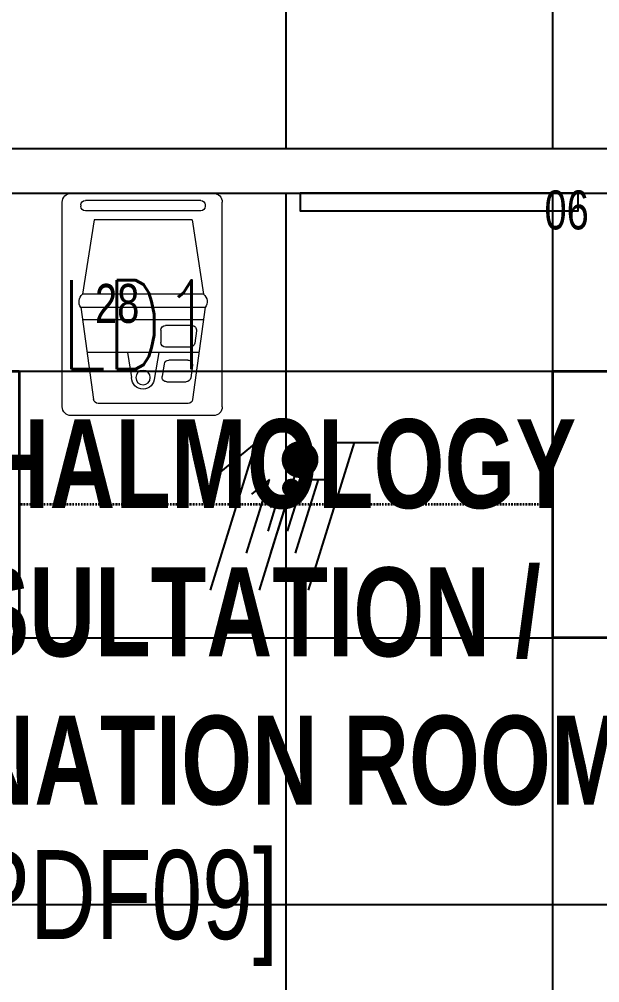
# Model space of a CAD drawing. Extents: x -12260 to 184725, y -29287 to 19916.
# Drawn here: x 11476 to 12781, y -9036 to -6869 of the extents above; entities that cross this region are included whole.
import ezdxf
from ezdxf.enums import TextEntityAlignment as Align

# ---------------------------------------------------------------- set-up
doc = ezdxf.new("R2010")
doc.units = 0
doc.header["$LTSCALE"] = 0.25
doc.linetypes.add('DASHDOT', pattern=[25.4, 12.7, -6.35, 0, -6.35])
for name, color, linetype, lineweight in [('01-First Floor-FUR$0$72_EGR_BASE_TEXT', 252, 'Continuous', 5), ('01-First Floor-FUR$0$72_EGR_EQP_TAG', 142, 'Continuous', 5), ('01-First Floor-FUR$0$LOADING', 253, 'Continuous', 5), ('01-First Floor-FUR$0$Walls', 251, 'Continuous', 5), ('E-LITE-CIRC-NUMB', 6, 'Continuous', 25), ('E-LITE-CLNG', 150, 'Continuous', 35), ('E-LITE-CLNG-CNDT', 6, 'DASHDOT', 35), ('E-LITE-CTRL', 6, 'Continuous', 25), ('E-LITE-IDEN', 6, 'Continuous', 25), ('E-POWR-WIRE', 6, 'Continuous', 25), ('E-POWR-WIRE @ 100', 6, 'Continuous', 25), ('E-POWR-WIRE @ 20', 6, 'Continuous', 25), ('E-POWR-WIRE @ 50', 6, 'Continuous', 25)]:
    doc.layers.add(name, color=color, linetype=linetype, lineweight=lineweight)
doc.layers.add('01-First Floor-FUR$0$FALSE CEILING', color=251, linetype='Continuous')
doc.styles.add('01-First Floor-FUR$0$X3G_ENTITY_257CFD', font='swisscl.ttf', dxfattribs={"height": 200})
doc.styles.add('01-First Floor-FUR$0$X3G_ENTITY_9EC9', font='swisscl.ttf', dxfattribs={"height": 0.2})
doc.styles.add('01-First Floor-FUR$0$X3G_ENTITY_9F38', font='swisscl.ttf', dxfattribs={"height": 0.2})
doc.styles.add('DC_SIMPLEX', font='SIMPLEX.shx', dxfattribs={"width": 0.7})

# ---------------------------------------------------------------- blocks, each defined once
blk = doc.blocks.new('*U24')
blk.add_lwpolyline([(-300, 300), (-300, -300), (300, -300), (300, 300)], close=True)
blk.add_circle((0, 0), 45)
at = {"layer": 'E-LITE-CIRC-NUMB', "style": 'DC_SIMPLEX', "width": 0.7, "flags": 8}
blk.add_attdef('CIRCUIT', text='', height=200, rotation=0, dxfattribs=at).set_placement((-473.9, 300), align=Align.RIGHT)
at = {"layer": 'E-LITE-CTRL', "style": 'DC_SIMPLEX', "width": 0.7, "flags": 8}
blk.add_attdef('CONTROL', (1118.9, -935), '', height=200, rotation=360, dxfattribs=at)
at = {"layer": 'E-LITE-IDEN', "style": 'DC_SIMPLEX', "width": 0.7, "flags": 8}
blk.add_attdef('TYPE', (460.4, 457.6), '', height=200, rotation=360, dxfattribs=at)
blk = doc.blocks.new('*U39')
for p, q in [((-1.617, -1.658), (-0.587, 1.663)), ((-0.587, 1.663), (-1.389, 1.004)), ((-0.515, -1.66), (0.515, 1.66)), ((0.587, -1.663), (1.617, 1.658)), ((1.078, 1.659), (2.157, 1.657))]:
    blk.add_line(p, q)
at = {"const_width": 0.414}
blk.add_lwpolyline([(0.19, 1.278, 1), (0.604, 1.277, 1)], format="xyb", close=True, dxfattribs=at)
blk = doc.blocks.new('*U843')
at = {"layer": 'E-POWR-WIRE @ 100', "xscale": 100, "yscale": 100, "zscale": 100}
blk.add_blockref('*U39', (12067.8, -7986.6), dxfattribs=at)
at = {"layer": 'E-POWR-WIRE @ 20', "xscale": 20, "yscale": 20, "zscale": 20}
blk.add_blockref('*U39', (12067.8, -7986.6), dxfattribs=at)
at = {"layer": 'E-POWR-WIRE @ 50', "xscale": 50, "yscale": 50, "zscale": 50}
blk.add_blockref('*U39', (12067.8, -7986.6), dxfattribs=at)
blk = doc.blocks.new('*X378')
at = {"color": 0}
for p, q in [((5, 3), (5, 3)), ((5, 3), (5, 3)), ((5, 3), (5, 3)), ((5, 3), (5, 3)), ((5, 3), (5, 3)), ((5, 3), (5, 3)), ((5, 3), (5, 3)), ((5, 3), (5, 3)), ((5, 3), (5, 3)), ((5, 3), (5, 3)), ((5, 3), (5, 3)), ((5, 3), (5, 3)), ((5, 3), (5, 3)), ((5, 3), (5, 3)), ((5, 3), (5, 3)), ((5, 3), (5, 3)), ((5, 3), (5, 3)), ((5, 3), (5, 3)), ((5, 3), (5, 3)), ((5, 3), (5, 3)), ((5, 3), (5, 3)), ((5, 3), (5, 3)), ((5, 3), (5, 3)), ((5, 3), (5, 3)), ((5, 3), (5, 3)), ((5, 3), (5, 3)), ((5, 3), (5, 3)), ((5, 3), (5, 3)), ((5, 3), (5, 3)), ((5, 3), (5, 3)), ((5, 3), (5, 3)), ((5, 3), (5, 3)), ((5, 3), (5, 3)), ((5, 3), (5, 3)), ((5, 3), (5, 3)), ((5, 3), (5, 3)), ((5, 3), (5, 3)), ((5, 3), (5, 3)), ((5, 3), (5, 3)), ((5, 3), (5, 3)), ((5, 3), (5, 3)), ((5, 3), (5, 3)), ((5, 3), (5, 3)), ((5, 3), (5, 3)), ((5, 3), (5, 3)), ((5, 3), (5, 3)), ((5, 3), (5, 3)), ((5, 3), (5, 3)), ((5, 3), (5, 3)), ((5, 3), (5, 3)), ((5, 3), (5, 3)), ((5, 3), (5, 3)), ((5, 3), (5, 3)), ((5, 3), (5, 3)), ((5, 3), (5, 3)), ((5, 3), (5, 3)), ((5, 3), (5, 3)), ((5, 3), (5, 3)), ((5, 3), (5, 3)), ((5, 3), (5, 3)), ((5, 3), (5, 3)), ((5, 3), (5, 3)), ((5, 3), (5, 3)), ((5, 3), (5, 3)), ((5, 3), (5, 3)), ((5, 3), (5, 3)), ((6, 3), (5, 3)), ((5, 3), (5, 3)), ((6, 3), (5, 3)), ((5, 3), (5, 3)), ((6, 3), (5, 3)), ((5, 3), (5, 3)), ((6, 3), (5, 3)), ((5, 3), (5, 3)), ((5, 3), (5, 3)), ((5, 3), (5, 3)), ((5, 3), (5, 3)), ((5, 3), (5, 3)), ((5, 3), (5, 3)), ((5, 3), (5, 3)), ((5, 3), (5, 3)), ((5, 3), (5, 3)), ((5, 3), (5, 3)), ((5, 3), (5, 3)), ((5, 3), (5, 3)), ((5, 3), (5, 3)), ((5, 3), (5, 3)), ((5, 3), (5, 3)), ((5, 3), (5, 3)), ((5, 3), (5, 3)), ((5, 3), (5, 3)), ((5, 3), (5, 3)), ((5, 3), (5, 3)), ((5, 3), (5, 3)), ((5, 3), (5, 3)), ((5, 3), (5, 3)), ((6, 3), (6, 3)), ((6, 3), (6, 3)), ((6, 3), (6, 3)), ((6, 3), (6, 3)), ((6, 3), (6, 3)), ((6, 3), (6, 3)), ((6, 3), (6, 3)), ((6, 3), (6, 3)), ((6, 3), (6, 3)), ((6, 3), (6, 3)), ((6, 3), (6, 3)), ((6, 3), (6, 3)), ((6, 3), (6, 3)), ((6, 3), (6, 3)), ((6, 3), (6, 3)), ((6, 3), (6, 3)), ((6, 3), (6, 3)), ((6, 3), (6, 3)), ((6, 3), (6, 3)), ((6, 3), (6, 3)), ((6, 3), (6, 3)), ((6, 3), (6, 3)), ((6, 3), (6, 3)), ((6, 3), (6, 3)), ((6, 3), (6, 3)), ((6, 3), (6, 3)), ((6, 3), (6, 3)), ((6, 3), (6, 3)), ((6, 3), (6, 3)), ((6, 3), (6, 3)), ((6, 3), (6, 3)), ((6, 3), (6, 3)), ((6, 3), (6, 3)), ((6, 3), (6, 3)), ((6, 3), (6, 3)), ((6, 3), (6, 3)), ((6, 3), (6, 3)), ((6, 3), (6, 3)), ((6, 3), (6, 3)), ((6, 3), (6, 3)), ((6, 3), (6, 3)), ((6, 3), (6, 3)), ((6, 3), (6, 3)), ((6, 3), (6, 3)), ((6, 3), (6, 3)), ((6, 3), (6, 3)), ((6, 3), (6, 3)), ((6, 3), (6, 3)), ((6, 3), (6, 3)), ((6, 3), (6, 3)), ((6, 3), (6, 3)), ((6, 3), (6, 3)), ((6, 3), (6, 3)), ((6, 3), (6, 3)), ((6, 3), (6, 3)), ((6, 3), (6, 3)), ((6, 3), (6, 3)), ((6, 3), (6, 3)), ((6, 3), (6, 3)), ((6, 3), (6, 3)), ((6, 3), (6, 3)), ((6, 3), (6, 3)), ((6, 3), (6, 3)), ((6, 3), (6, 3)), ((6, 3), (6, 3)), ((6, 3), (6, 3)), ((6, 3), (6, 3)), ((6, 3), (6, 3)), ((6, 3), (6, 3)), ((6, 3), (6, 3)), ((6, 3), (6, 3)), ((6, 3), (6, 3)), ((6, 3), (6, 3)), ((6, 3), (6, 3)), ((6, 3), (6, 3)), ((6, 3), (6, 3)), ((6, 3), (6, 3)), ((6, 3), (6, 3)), ((6, 3), (6, 3)), ((6, 3), (6, 3)), ((6, 3), (6, 3)), ((6, 3), (6, 3)), ((6, 3), (6, 3)), ((6, 3), (6, 3)), ((6, 3), (6, 3)), ((6, 3), (6, 3)), ((6, 3), (6, 3)), ((6, 3), (6, 3)), ((6, 3), (6, 3)), ((6, 3), (6, 3)), ((6, 3), (6, 3)), ((6, 3), (6, 3)), ((6, 3), (6, 3)), ((6, 3), (6, 3)), ((6, 3), (6, 3)), ((6, 3), (6, 3)), ((6, 3), (6, 3)), ((6, 3), (6, 3)), ((6, 3), (6, 3)), ((6, 3), (6, 3)), ((6, 3), (6, 3)), ((6, 3), (6, 3)), ((6, 3), (6, 3)), ((6, 3), (6, 3)), ((6, 3), (6, 3)), ((6, 3), (6, 3)), ((6, 3), (6, 3)), ((6, 3), (6, 3)), ((6, 3), (6, 3)), ((6, 3), (6, 3)), ((6, 3), (6, 3)), ((6, 3), (6, 3)), ((6, 3), (6, 3)), ((6, 3), (6, 3)), ((6, 3), (6, 3)), ((6, 3), (6, 3)), ((6, 3), (6, 3)), ((6, 3), (6, 3)), ((6, 3), (6, 3)), ((6, 3), (6, 3)), ((6, 3), (6, 3)), ((6, 3), (6, 3)), ((6, 3), (6, 3)), ((6, 3), (6, 3)), ((6, 3), (6, 3)), ((6, 3), (6, 3)), ((6, 3), (6, 3)), ((6, 3), (6, 3)), ((6, 3), (6, 3)), ((6, 3), (6, 3)), ((6, 3), (6, 3)), ((6, 3), (6, 3)), ((6, 3), (6, 3)), ((6, 3), (6, 3)), ((6, 3), (6, 3)), ((6, 3), (6, 3)), ((6, 3), (6, 3)), ((6, 3), (6, 3)), ((6, 3), (6, 3)), ((6, 3), (6, 3)), ((6, 3), (6, 3)), ((6, 3), (6, 3)), ((6, 3), (6, 3)), ((6, 3), (6, 3)), ((6, 3), (6, 3)), ((6, 3), (6, 3)), ((6, 3), (6, 3)), ((6, 3), (6, 3)), ((6, 3), (6, 3)), ((6, 3), (6, 3)), ((6, 3), (6, 3)), ((6, 3), (6, 3)), ((6, 3), (6, 3)), ((6, 3), (6, 3)), ((6, 3), (6, 3)), ((6, 3), (6, 3)), ((6, 3), (6, 3)), ((6, 3), (6, 3)), ((6, 3), (6, 3)), ((6, 3), (6, 3)), ((6, 3), (6, 3)), ((6, 3), (6, 3)), ((6, 3), (6, 3)), ((6, 3), (6, 3)), ((6, 3), (6, 3)), ((6, 3), (6, 3)), ((6, 3), (6, 3)), ((6, 3), (6, 3)), ((6, 3), (6, 3)), ((6, 3), (6, 3)), ((6, 3), (6, 3)), ((6, 3), (6, 3)), ((6, 3), (6, 3)), ((6, 3), (6, 3)), ((6, 3), (6, 3)), ((6, 3), (6, 3)), ((6, 3), (6, 3)), ((6, 3), (6, 3)), ((6, 3), (6, 3)), ((6, 3), (6, 3)), ((6, 3), (6, 3)), ((6, 3), (6, 3)), ((6, 3), (6, 3)), ((6, 3), (6, 3)), ((6, 3), (6, 3)), ((6, 3), (6, 3)), ((6, 3), (6, 3)), ((6, 3), (6, 3)), ((6, 3), (6, 3)), ((6, 3), (6, 3)), ((6, 3), (6, 3)), ((6, 3), (6, 3)), ((6, 3), (6, 3)), ((6, 3), (6, 3)), ((6, 3), (6, 3)), ((6, 3), (6, 3)), ((6, 3), (6, 3)), ((6, 3), (6, 3)), ((6, 3), (6, 3)), ((6, 3), (6, 3)), ((6, 3), (6, 3)), ((6, 3), (6, 3)), ((6, 3), (6, 3)), ((6, 3), (6, 3)), ((6, 3), (5, 3)), ((6, 3), (5, 3)), ((6, 3), (5, 3)), ((6, 3), (5, 3)), ((6, 3), (5, 3)), ((6, 3), (6, 3)), ((6, 3), (6, 3)), ((6, 3), (6, 3)), ((6, 3), (6, 3)), ((6, 3), (6, 3)), ((6, 3), (6, 3)), ((6, 3), (6, 3)), ((6, 3), (6, 3)), ((6, 3), (6, 3)), ((6, 3), (6, 3)), ((6, 3), (6, 3)), ((6, 3), (6, 3)), ((6, 3), (6, 3)), ((6, 3), (6, 3)), ((6, 3), (6, 3)), ((6, 3), (6, 3)), ((6, 3), (6, 3)), ((6, 3), (6, 3)), ((6, 3), (6, 3)), ((6, 3), (6, 3)), ((6, 3), (6, 3)), ((6, 3), (6, 3)), ((6, 3), (6, 3)), ((6, 3), (6, 3)), ((6, 3), (6, 3)), ((6, 3), (6, 3)), ((6, 3), (6, 3)), ((6, 3), (6, 3)), ((6, 3), (6, 3)), ((6, 3), (6, 3)), ((6, 3), (6, 3)), ((6, 3), (6, 3)), ((6, 3), (6, 3)), ((6, 3), (6, 3)), ((6, 3), (6, 3)), ((6, 3), (6, 3)), ((6, 3), (6, 3)), ((6, 3), (6, 3)), ((6, 3), (6, 3)), ((6, 3), (6, 3)), ((6, 3), (6, 3)), ((6, 3), (6, 3)), ((6, 3), (6, 3)), ((6, 3), (6, 3)), ((6, 3), (6, 3)), ((6, 3), (6, 3)), ((6, 3), (6, 3)), ((6, 3), (6, 3)), ((6, 3), (6, 3)), ((6, 3), (6, 3)), ((6, 3), (6, 3)), ((6, 3), (6, 3)), ((6, 3), (6, 3)), ((6, 3), (6, 3)), ((6, 3), (6, 3)), ((6, 3), (6, 3)), ((6, 3), (6, 3)), ((6, 3), (6, 3)), ((6, 3), (6, 3)), ((6, 3), (6, 3)), ((6, 3), (6, 3)), ((6, 3), (6, 3)), ((6, 3), (6, 3)), ((6, 3), (6, 3)), ((6, 3), (6, 3)), ((6, 3), (6, 3)), ((6, 3), (6, 3)), ((6, 3), (6, 3)), ((6, 3), (6, 3)), ((6, 3), (6, 3)), ((6, 3), (6, 3)), ((6, 3), (6, 3)), ((6, 3), (6, 3)), ((6, 3), (6, 3)), ((6, 3), (6, 3)), ((6, 3), (6, 3)), ((6, 3), (6, 3)), ((6, 3), (6, 3)), ((6, 3), (6, 3)), ((6, 3), (6, 3)), ((6, 3), (6, 3)), ((6, 3), (6, 3)), ((6, 3), (6, 3)), ((6, 3), (6, 3)), ((6, 3), (6, 3)), ((6, 3), (6, 3)), ((6, 3), (6, 3)), ((6, 3), (6, 3)), ((6, 3), (6, 3)), ((6, 3), (6, 3)), ((6, 3), (6, 3)), ((6, 3), (6, 3)), ((6, 3), (6, 3)), ((6, 3), (6, 3)), ((6, 3), (6, 3)), ((6, 3), (6, 3)), ((6, 3), (6, 3)), ((6, 3), (6, 3)), ((6, 3), (6, 3)), ((6, 3), (6, 3)), ((6, 3), (6, 3)), ((6, 3), (6, 3)), ((6, 3), (6, 3)), ((6, 3), (6, 3)), ((6, 3), (6, 3)), ((6, 3), (6, 3)), ((6, 3), (6, 3)), ((6, 3), (6, 3)), ((6, 3), (6, 3)), ((6, 3), (6, 3)), ((6, 3), (6, 3)), ((6, 3), (6, 3)), ((6, 3), (6, 3)), ((6, 3), (6, 3)), ((6, 3), (6, 3)), ((6, 3), (6, 3)), ((6, 3), (6, 3)), ((6, 3), (6, 3)), ((6, 3), (6, 3)), ((6, 3), (6, 3)), ((6, 3), (6, 3)), ((6, 3), (6, 3)), ((6, 3), (6, 3)), ((6, 3), (6, 3)), ((6, 3), (6, 3)), ((6, 3), (6, 3)), ((6, 3), (6, 3)), ((6, 3), (6, 3)), ((6, 3), (6, 3)), ((6, 3), (6, 3)), ((6, 3), (6, 3)), ((6, 3), (6, 3)), ((6, 3), (6, 3)), ((6, 3), (6, 3)), ((6, 3), (6, 3)), ((6, 3), (6, 3)), ((6, 3), (6, 3)), ((6, 3), (6, 3)), ((6, 3), (6, 3)), ((6, 3), (6, 3)), ((6, 3), (6, 3)), ((6, 3), (6, 3)), ((6, 3), (6, 3)), ((6, 3), (6, 3)), ((6, 3), (6, 3)), ((6, 3), (6, 3)), ((6, 3), (6, 3)), ((6, 3), (6, 3)), ((6, 3), (6, 3)), ((6, 3), (6, 3)), ((6, 3), (6, 3)), ((6, 3), (6, 3)), ((6, 3), (6, 3)), ((6, 3), (6, 3)), ((6, 3), (6, 3)), ((6, 3), (6, 3)), ((6, 3), (6, 3)), ((6, 3), (6, 3)), ((6, 3), (6, 3)), ((6, 3), (6, 3)), ((6, 3), (6, 3)), ((6, 3), (6, 3)), ((6, 3), (6, 3)), ((6, 3), (6, 3)), ((6, 3), (6, 3)), ((6, 3), (6, 3)), ((6, 3), (6, 3)), ((6, 3), (6, 3)), ((6, 3), (6, 3)), ((6, 3), (6, 3)), ((6, 3), (6, 3)), ((6, 3), (6, 3)), ((6, 3), (6, 3)), ((6, 3), (6, 3)), ((6, 3), (6, 3)), ((6, 3), (6, 3)), ((6, 3), (6, 3)), ((6, 3), (6, 3)), ((6, 3), (6, 3)), ((6, 3), (6, 3)), ((6, 3), (6, 3)), ((6, 3), (6, 3)), ((6, 3), (6, 3)), ((6, 3), (6, 3)), ((6, 3), (6, 3)), ((6, 3), (6, 3)), ((6, 3), (6, 3)), ((6, 3), (6, 3)), ((6, 3), (6, 3)), ((6, 3), (6, 3)), ((6, 3), (6, 3)), ((6, 3), (6, 3)), ((6, 3), (6, 3)), ((6, 3), (6, 3)), ((6, 3), (6, 3)), ((6, 3), (6, 3)), ((6, 3), (6, 3)), ((6, 3), (6, 3)), ((6, 3), (6, 3)), ((6, 3), (6, 3)), ((6, 3), (6, 3)), ((6, 3), (6, 3)), ((6, 3), (6, 3)), ((6, 3), (6, 3)), ((6, 3), (6, 3)), ((6, 3), (6, 3)), ((6, 3), (6, 3)), ((6, 3), (6, 3)), ((6, 3), (6, 3)), ((6, 3), (6, 3)), ((6, 3), (6, 3)), ((6, 3), (6, 3)), ((6, 3), (6, 3)), ((6, 3), (6, 3)), ((6, 3), (6, 3)), ((6, 3), (6, 3)), ((6, 3), (6, 3)), ((6, 3), (6, 3)), ((6, 3), (6, 3)), ((6, 3), (6, 3)), ((6, 3), (6, 3)), ((6, 3), (6, 3)), ((6, 3), (6, 3)), ((6, 3), (6, 3)), ((6, 3), (6, 3)), ((6, 3), (6, 3)), ((6, 3), (6, 3)), ((6, 3), (6, 3)), ((6, 3), (6, 3)), ((6, 3), (6, 3)), ((6, 3), (6, 3)), ((6, 3), (6, 3)), ((6, 3), (6, 3)), ((6, 3), (6, 3)), ((6, 3), (6, 3)), ((6, 3), (6, 3)), ((6, 3), (6, 3)), ((6, 3), (6, 3)), ((6, 3), (6, 3)), ((6, 3), (6, 3)), ((6, 3), (6, 3)), ((6, 3), (6, 3)), ((6, 3), (6, 3)), ((6, 3), (6, 3)), ((6, 3), (6, 3)), ((6, 3), (6, 3)), ((6, 3), (6, 3)), ((6, 3), (6, 3)), ((6, 3), (6, 3)), ((6, 3), (6, 3)), ((6, 3), (6, 3)), ((6, 3), (6, 3)), ((6, 3), (6, 3)), ((6, 3), (6, 3)), ((6, 3), (6, 3)), ((6, 3), (6, 3)), ((6, 3), (6, 3)), ((6, 3), (6, 3)), ((6, 3), (6, 3)), ((6, 3), (6, 3)), ((6, 3), (6, 3)), ((6, 3), (6, 3)), ((6, 3), (6, 3)), ((6, 3), (6, 3)), ((6, 3), (6, 3)), ((6, 3), (6, 3)), ((6, 3), (6, 3)), ((6, 3), (6, 3)), ((6, 3), (6, 3)), ((6, 3), (6, 3)), ((6, 3), (6, 3)), ((6, 3), (6, 3)), ((6, 3), (6, 3)), ((6, 3), (6, 3)), ((6, 3), (6, 3)), ((6, 3), (6, 3)), ((6, 3), (6, 3)), ((6, 3), (6, 3)), ((6, 3), (6, 3)), ((6, 3), (6, 3)), ((6, 3), (6, 3)), ((6, 3), (6, 3)), ((6, 3), (6, 3)), ((6, 3), (6, 3)), ((6, 3), (6, 3)), ((6, 3), (6, 3)), ((6, 3), (6, 3)), ((6, 3), (6, 3)), ((6, 3), (6, 3)), ((6, 3), (6, 3)), ((6, 3), (6, 3)), ((6, 3), (6, 3)), ((6, 3), (6, 3)), ((6, 3), (6, 3)), ((6, 3), (6, 3)), ((6, 3), (6, 3)), ((6, 3), (6, 3)), ((6, 3), (6, 3)), ((6, 3), (6, 3)), ((6, 3), (6, 3)), ((6, 3), (6, 3)), ((6, 3), (6, 3)), ((6, 3), (6, 3)), ((6, 3), (6, 3)), ((6, 3), (6, 3)), ((6, 3), (6, 3)), ((6, 3), (6, 3)), ((6, 3), (6, 3)), ((6, 3), (6, 3)), ((6, 3), (6, 3)), ((6, 3), (6, 3)), ((6, 3), (6, 3)), ((6, 3), (6, 3)), ((6, 3), (6, 3)), ((6, 3), (6, 3)), ((6, 3), (6, 3)), ((6, 3), (6, 3))]:
    blk.add_line(p, q, dxfattribs=at)
blk = doc.blocks.new('*X379')
at = {"color": 0}
for p, q in [((13, 1), (13, 1)), ((13, 1), (13, 1)), ((13, 1), (13, 1)), ((13, 1), (13, 1)), ((13, 1), (13, 1)), ((13, 1), (13, 1)), ((13, 1), (13, 1)), ((13, 1), (13, 1)), ((13, 1), (13, 1)), ((13, 1), (13, 1)), ((13, 1), (13, 1)), ((13, 1), (13, 1)), ((13, 1), (13, 1)), ((13, 1), (13, 1)), ((13, 1), (13, 1)), ((13, 1), (14, 1)), ((13, 1), (14, 1)), ((13, 1), (14, 1)), ((13, 1), (13, 1)), ((13, 1), (13, 1)), ((13, 1), (13, 1)), ((13, 1), (13, 1)), ((13, 1), (13, 1)), ((13, 1), (13, 1)), ((13, 1), (13, 1)), ((13, 1), (13, 1)), ((13, 1), (13, 1)), ((13, 1), (13, 1)), ((13, 1), (13, 1)), ((13, 1), (13, 1)), ((13, 1), (13, 1)), ((13, 1), (13, 1)), ((13, 1), (13, 1)), ((13, 1), (13, 1)), ((13, 1), (13, 1)), ((13, 1), (13, 1)), ((13, 1), (13, 1)), ((13, 1), (13, 1)), ((13, 1), (13, 1)), ((13, 1), (13, 1)), ((13, 1), (13, 1)), ((13, 1), (13, 1)), ((13, 1), (13, 1)), ((13, 1), (13, 1)), ((13, 1), (13, 1)), ((13, 1), (13, 1)), ((13, 1), (13, 1)), ((13, 1), (13, 1)), ((13, 1), (13, 1)), ((13, 1), (13, 1)), ((13, 1), (13, 1)), ((13, 1), (13, 1)), ((13, 1), (13, 1)), ((13, 1), (13, 1)), ((13, 1), (13, 1)), ((13, 1), (13, 1)), ((13, 1), (13, 1)), ((13, 1), (13, 1)), ((13, 1), (13, 1)), ((13, 1), (13, 1)), ((13, 1), (13, 1)), ((13, 1), (13, 1)), ((13, 1), (13, 1)), ((13, 1), (13, 1)), ((13, 1), (13, 1)), ((13, 1), (13, 1)), ((13, 1), (13, 1)), ((13, 1), (13, 1)), ((13, 1), (13, 1)), ((13, 1), (13, 1)), ((13, 1), (13, 1)), ((13, 1), (13, 1)), ((13, 1), (13, 1)), ((13, 1), (13, 1)), ((13, 1), (13, 1)), ((13, 1), (13, 1)), ((13, 1), (13, 1)), ((13, 1), (13, 1)), ((13, 1), (13, 1)), ((13, 1), (13, 1)), ((13, 1), (13, 1)), ((13, 1), (13, 1)), ((13, 1), (13, 1)), ((13, 1), (13, 1)), ((13, 1), (13, 1)), ((13, 1), (13, 1)), ((13, 1), (13, 1)), ((13, 1), (13, 1)), ((13, 1), (13, 1)), ((13, 1), (13, 1)), ((13, 1), (13, 1)), ((13, 1), (13, 1)), ((13, 1), (13, 1)), ((13, 1), (13, 1)), ((13, 1), (13, 1)), ((13, 1), (13, 1)), ((13, 1), (13, 1)), ((13, 1), (13, 1)), ((13, 1), (13, 1)), ((13, 1), (13, 1)), ((13, 1), (13, 1)), ((13, 1), (13, 1)), ((13, 1), (13, 1)), ((13, 1), (13, 1)), ((13, 1), (13, 1)), ((13, 1), (13, 1)), ((13, 1), (13, 1)), ((13, 1), (13, 1)), ((13, 1), (13, 1)), ((13, 1), (13, 1)), ((13, 1), (13, 1)), ((13, 1), (13, 1)), ((13, 1), (13, 1)), ((13, 1), (13, 1)), ((13, 1), (13, 1)), ((13, 1), (13, 1)), ((13, 1), (13, 1)), ((13, 1), (13, 1)), ((13, 1), (13, 1)), ((13, 1), (13, 1)), ((13, 1), (13, 1)), ((13, 1), (13, 1)), ((13, 1), (13, 1)), ((13, 1), (14, 1)), ((13, 0), (13, 0)), ((13, 0), (13, 0)), ((13, 0), (13, 0)), ((13, 0), (13, 0)), ((13, 0), (13, 0)), ((13, 0), (13, 0)), ((13, 0), (13, 0)), ((13, 0), (13, 0)), ((13, 0), (13, 0)), ((13, 0), (13, 0)), ((13, 0), (13, 0)), ((13, 0), (13, 0)), ((13, 0), (13, 0)), ((13, 0), (13, 0)), ((13, 0), (13, 0)), ((13, 0), (13, 0)), ((13, 0), (13, 0)), ((13, 0), (13, 0)), ((13, 0), (13, 0)), ((13, 0), (13, 0)), ((13, 0), (13, 0)), ((13, 0), (13, 0)), ((13, 0), (13, 0)), ((13, 0), (13, 0)), ((13, 0), (13, 0)), ((13, 0), (13, 0)), ((13, 0), (13, 0)), ((13, 0), (13, 0)), ((13, 0), (13, 0)), ((13, 0), (13, 0)), ((13, 0), (13, 0)), ((13, 0), (13, 0)), ((13, 0), (13, 0)), ((13, 0), (13, 0)), ((13, 0), (13, 0)), ((13, 0), (13, 0)), ((13, 0), (13, 0)), ((13, 0), (13, 0)), ((13, 0), (13, 0)), ((13, 0), (13, 0)), ((13, 0), (13, 0)), ((13, 0), (13, 0)), ((13, 0), (13, 0)), ((13, 0), (13, 0)), ((13, 0), (13, 0)), ((13, 0), (13, 0)), ((13, 0), (13, 0)), ((13, 0), (13, 0)), ((13, 0), (14, 0)), ((13, 0), (14, 0)), ((13, 0), (13, 0)), ((13, 0), (14, 0)), ((14, 1), (14, 1)), ((14, 1), (14, 1)), ((14, 1), (14, 1)), ((14, 1), (14, 1)), ((14, 1), (14, 1)), ((14, 1), (14, 1)), ((14, 1), (14, 1)), ((14, 1), (14, 1)), ((14, 1), (14, 1)), ((14, 1), (14, 1)), ((14, 1), (14, 1)), ((14, 1), (14, 1)), ((14, 1), (14, 1)), ((14, 1), (14, 1)), ((14, 1), (14, 1)), ((14, 1), (14, 1)), ((14, 1), (14, 1)), ((14, 1), (14, 1)), ((14, 1), (14, 1)), ((14, 1), (14, 1)), ((14, 1), (14, 1)), ((14, 1), (14, 1)), ((14, 1), (14, 1)), ((14, 1), (14, 1)), ((14, 1), (14, 1)), ((14, 1), (14, 1)), ((14, 1), (14, 1)), ((14, 1), (14, 1)), ((14, 1), (14, 1)), ((14, 1), (14, 1)), ((14, 1), (14, 1)), ((14, 1), (14, 1)), ((14, 1), (14, 1)), ((14, 1), (14, 1)), ((14, 1), (14, 1)), ((14, 1), (14, 1)), ((14, 1), (14, 1)), ((14, 1), (14, 1)), ((14, 1), (14, 1)), ((14, 1), (14, 1)), ((14, 1), (14, 1)), ((14, 1), (14, 1)), ((14, 1), (14, 1)), ((14, 1), (14, 1)), ((14, 1), (14, 1)), ((14, 1), (14, 1)), ((14, 1), (14, 1)), ((14, 1), (14, 1)), ((14, 1), (14, 1)), ((14, 1), (14, 1)), ((14, 1), (14, 1)), ((14, 1), (14, 1)), ((14, 1), (14, 1)), ((14, 1), (14, 1)), ((14, 1), (14, 1)), ((14, 1), (14, 1)), ((14, 1), (14, 1)), ((14, 1), (14, 1)), ((14, 1), (14, 1)), ((14, 1), (14, 1)), ((14, 1), (14, 1)), ((14, 1), (14, 1)), ((14, 1), (14, 1)), ((14, 1), (14, 1)), ((14, 1), (14, 1)), ((14, 1), (14, 1)), ((14, 1), (14, 1)), ((14, 1), (14, 1)), ((14, 1), (14, 1)), ((14, 1), (14, 1)), ((14, 1), (14, 1)), ((14, 1), (14, 1)), ((14, 1), (14, 1)), ((14, 1), (14, 1)), ((14, 1), (14, 1)), ((14, 1), (14, 1)), ((14, 1), (14, 1)), ((14, 1), (14, 1)), ((14, 1), (14, 1)), ((14, 1), (14, 1)), ((14, 1), (14, 1)), ((14, 1), (14, 1)), ((14, 1), (14, 1)), ((14, 1), (14, 1)), ((14, 1), (14, 1)), ((14, 1), (14, 1)), ((14, 1), (14, 1)), ((14, 1), (14, 1)), ((14, 1), (14, 1)), ((14, 1), (14, 1)), ((14, 1), (14, 1)), ((14, 1), (14, 1)), ((14, 1), (14, 1)), ((14, 1), (14, 1)), ((14, 0), (14, 0)), ((14, 0), (14, 0)), ((14, 0), (14, 0)), ((14, 0), (14, 0)), ((14, 0), (14, 0)), ((14, 0), (14, 0)), ((14, 0), (14, 0)), ((14, 0), (14, 0)), ((14, 0), (14, 0)), ((14, 0), (14, 0)), ((14, 0), (14, 0)), ((14, 0), (14, 0)), ((14, 0), (14, 0)), ((14, 0), (14, 0)), ((14, 0), (14, 0)), ((14, 0), (14, 0)), ((14, 0), (14, 0)), ((14, 0), (14, 0)), ((14, 0), (14, 0)), ((14, 0), (14, 0)), ((14, 0), (14, 0)), ((14, 0), (14, 0)), ((14, 0), (14, 0)), ((14, 0), (14, 0)), ((14, 0), (14, 0)), ((14, 0), (14, 0)), ((14, 0), (14, 0)), ((14, 0), (14, 0)), ((14, 0), (14, 0)), ((14, 0), (14, 0)), ((14, 0), (14, 0)), ((14, 0), (14, 0)), ((14, 0), (14, 0)), ((14, 0), (14, 0)), ((14, 0), (14, 0)), ((14, 0), (14, 0)), ((14, 0), (14, 0)), ((14, 0), (14, 0)), ((14, 0), (14, 0)), ((14, 0), (14, 0)), ((14, 0), (14, 0)), ((14, 0), (14, 0)), ((14, 0), (14, 0)), ((14, 0), (14, 0)), ((14, 0), (14, 0)), ((14, 0), (14, 0)), ((14, 0), (14, 0)), ((14, 0), (14, 0)), ((13, 0), (13, 0)), ((13, 0), (14, 0)), ((13, 0), (13, 0)), ((13, 0), (14, 0)), ((13, 0), (13, 0)), ((13, 0), (14, 0)), ((13, 0), (13, 0)), ((13, 0), (13, 0)), ((13, 0), (13, 0)), ((13, 0), (13, 0)), ((13, 0), (14, 0)), ((13, 0), (13, 0)), ((13, 0), (14, 0)), ((13, 0), (13, 0)), ((13, 0), (14, 0)), ((13, 0), (13, 0)), ((13, 0), (14, 0)), ((13, 0), (13, 0)), ((13, 0), (14, 0)), ((13, 0), (13, 0)), ((13, 0), (14, 0)), ((13, 0), (13, 0)), ((13, 0), (14, 0)), ((13, 0), (13, 0)), ((13, 0), (13, 0)), ((13, 0), (13, 0)), ((13, 0), (14, 0)), ((13, 0), (13, 0)), ((13, 0), (14, 0)), ((13, 0), (13, 0)), ((13, 0), (14, 0)), ((13, 0), (13, 0)), ((13, 0), (14, 0)), ((13, 0), (13, 0)), ((13, 0), (13, 0)), ((13, 0), (13, 0)), ((13, 0), (13, 0)), ((13, 0), (13, 0)), ((13, 0), (13, 0)), ((13, 0), (13, 0)), ((13, 0), (13, 0)), ((13, 0), (13, 0)), ((13, 0), (13, 0)), ((13, 0), (13, 0)), ((13, 0), (13, 0)), ((13, 0), (13, 0)), ((13, 0), (13, 0)), ((13, 0), (13, 0)), ((13, 0), (13, 0)), ((13, 0), (13, 0)), ((13, 0), (13, 0)), ((13, 0), (13, 0)), ((13, 0), (13, 0)), ((13, 0), (13, 0)), ((13, 0), (13, 0)), ((13, 0), (13, 0)), ((13, 0), (13, 0)), ((13, 0), (13, 0)), ((13, 0), (13, 0)), ((13, 0), (13, 0)), ((13, 0), (13, 0)), ((13, 0), (13, 0)), ((13, 0), (13, 0)), ((13, 0), (13, 0)), ((13, -1), (13, -1)), ((13, -1), (13, -1)), ((13, -1), (13, -1)), ((13, -1), (13, -1)), ((13, -1), (13, -1)), ((13, -1), (14, -1)), ((13, -1), (13, -1)), ((14, 0), (14, 0)), ((14, 0), (14, 0)), ((14, 0), (14, 0)), ((14, 0), (14, 0)), ((14, 0), (14, 0)), ((14, 0), (14, 0)), ((14, 0), (14, 0)), ((14, 0), (14, 0)), ((14, 0), (14, 0)), ((14, 0), (14, 0)), ((14, 0), (14, 0)), ((14, 0), (14, 0)), ((14, 0), (14, 0)), ((14, 0), (14, 0)), ((14, 0), (14, 0)), ((13, 0), (14, 0)), ((14, 0), (14, 0)), ((14, 0), (14, 0)), ((14, 0), (14, 0)), ((14, 0), (14, 0)), ((14, 0), (14, 0)), ((14, 0), (14, 0)), ((14, 0), (14, 0)), ((14, 0), (14, 0)), ((14, 0), (14, 0)), ((14, 0), (14, 0)), ((14, 0), (14, 0)), ((14, 0), (14, 0)), ((14, 0), (14, 0)), ((14, 0), (14, 0)), ((14, 0), (14, 0)), ((14, 0), (14, 0)), ((14, 0), (14, 0)), ((14, 0), (14, 0)), ((14, 0), (14, 0)), ((14, 0), (14, 0)), ((14, 0), (14, 0)), ((14, 0), (14, 0)), ((14, 0), (14, 0)), ((14, 0), (14, 0)), ((14, 0), (14, 0)), ((14, 0), (14, 0)), ((14, 0), (14, 0)), ((14, 0), (14, 0)), ((14, 0), (14, 0)), ((14, 0), (14, 0)), ((14, 0), (14, 0)), ((14, 0), (14, 0)), ((14, 0), (14, 0)), ((14, 0), (14, 0)), ((14, -1), (14, -1)), ((14, -1), (14, -1)), ((14, -1), (14, -1)), ((14, -1), (14, -1)), ((14, -1), (14, -1))]:
    blk.add_line(p, q, dxfattribs=at)
blk = doc.blocks.new('01-First Floor-FUR$0$ME13380B-P')
for p, q in [((-0.16, 0.5), (0.16, 0.5)), ((-0.18, 0.02), (-0.18, 0.48)), ((-0.1316, 0.484), (0.1279, 0.484)), ((0.18, 0.02), (0.18, 0.48)), ((-0.1418, 0.4738), (-0.1418, 0.4709)), ((-0.1316, 0.4607), (0.1279, 0.4607)), ((0.1382, 0.4738), (0.1382, 0.4709)), ((-0.1121, 0.4407), (-0.1379, 0.2729)), ((-0.1121, 0.4407), (0.1084, 0.4407)), ((0.1084, 0.4407), (0.1342, 0.2729)), ((-0.1379, 0.2729), (0.1342, 0.2729)), ((-0.1418, 0.244), (-0.1133, 0.0362)), ((-0.1417, 0.2432), (0.138, 0.2432)), ((0.1382, 0.244), (0.1096, 0.0362)), ((-0.1379, 0.2151), (0.1342, 0.2151)), ((-0.1118, 0.2026), (-0.0521, 0.2026)), ((-0.122, 0.1909), (-0.1181, 0.163)), ((-0.0418, 0.1923), (-0.0418, 0.1644)), ((-0.108, 0.1541), (-0.0521, 0.1541)), ((-0.1278, 0.1416), (0.1241, 0.1416)), ((-0.0371, 0.1416), (-0.0277, 0.0855)), ((0.0334, 0.1416), (0.024, 0.0855)), ((-0.1128, 0.1131), (-0.1089, 0.0849)), ((-0.1026, 0.1248), (-0.0597, 0.1248)), ((-0.0496, 0.1162), (-0.0448, 0.088)), ((-0.0549, 0.076), (-0.0988, 0.076)), ((-0.1032, 0.0273), (0.0995, 0.0273)), ((-0.16, 0), (0.16, 0))]:
    blk.add_line(p, q)
for points in [[(0.1084, 0.4407), (0.1084, 0.4407), (0.1084, 0.4407), (0.1084, 0.4407), (0.1084, 0.4407), (0.1084, 0.4407), (0.1084, 0.4407), (0.1084, 0.4407), (0.1084, 0.4407), (0.1084, 0.4407), (0.1084, 0.4407), (0.1084, 0.4407), (0.1084, 0.4407), (0.1084, 0.4407), (0.1084, 0.4407), (0.1084, 0.4407), (0.1084, 0.4407), (0.1084, 0.4407), (0.1084, 0.4407), (0.1084, 0.4407), (0.1084, 0.4407), (0.1084, 0.4407), (0.1084, 0.4407), (0.1084, 0.4407), (0.1084, 0.4407), (0.1084, 0.4407), (0.1084, 0.4407), (0.1084, 0.4407), (0.1084, 0.4407), (0.1084, 0.4407), (0.1084, 0.4407), (0.1084, 0.4407), (0.1084, 0.4407), (0.1084, 0.4407), (0.1084, 0.4407), (0.1084, 0.4407), (0.1084, 0.4407), (0.1084, 0.4407), (0.1084, 0.4407), (0.1084, 0.4407), (0.1084, 0.4407), (0.1084, 0.4407), (0.1084, 0.4407), (0.1084, 0.4407), (0.1084, 0.4407), (0.1084, 0.4407), (0.1084, 0.4407), (0.1084, 0.4407), (0.1084, 0.4407), (0.1084, 0.4407), (0.1084, 0.4407), (0.1084, 0.4407), (0.1084, 0.4407), (0.1084, 0.4407), (0.1084, 0.4407), (0.1084, 0.4407), (0.1084, 0.4407), (0.1084, 0.4407), (0.1084, 0.4407), (0.1084, 0.4407), (0.1084, 0.4407), (0.1084, 0.4407), (0.1084, 0.4407), (0.1084, 0.4407), (0.1084, 0.4407), (0.1084, 0.4407), (0.1084, 0.4407), (0.1084, 0.4407), (0.1084, 0.4407), (0.1084, 0.4407), (0.1084, 0.4407), (0.1084, 0.4407), (0.1084, 0.4407), (0.1084, 0.4407), (0.1084, 0.4407), (0.1084, 0.4407), (0.1084, 0.4407), (0.1084, 0.4407), (0.1084, 0.4407), (0.1084, 0.4407), (0.1084, 0.4407), (0.1084, 0.4407), (0.1084, 0.4407), (0.1084, 0.4407), (0.1084, 0.4407), (0.1084, 0.4407), (0.1084, 0.4407), (0.1084, 0.4407), (0.1084, 0.4407), (0.1084, 0.4407), (0.1084, 0.4407), (0.1084, 0.4407), (0.1084, 0.4407), (0.1084, 0.4407), (0.1084, 0.4407), (0.1084, 0.4407), (0.1084, 0.4407), (0.1084, 0.4407), (0.1084, 0.4407), (0.1084, 0.4407), (0.1084, 0.4407), (0.1084, 0.4407), (0.1084, 0.4407), (0.1084, 0.4407), (0.1084, 0.4407), (0.1084, 0.4407), (0.1084, 0.4407), (0.1084, 0.4407), (0.1084, 0.4407), (0.1084, 0.4407), (0.1084, 0.4407), (0.1084, 0.4407), (0.1084, 0.4407), (0.1084, 0.4407), (0.1084, 0.4407), (0.1084, 0.4407), (0.1084, 0.4407), (0.1084, 0.4407), (0.1084, 0.4407), (0.1084, 0.4407), (0.1084, 0.4407), (0.1084, 0.4407), (0.1084, 0.4407), (0.1084, 0.4407), (0.1084, 0.4407), (0.1084, 0.4407), (0.1084, 0.4407), (0.1084, 0.4407), (0.1084, 0.4407), (0.1084, 0.4407), (0.1084, 0.4407), (0.1084, 0.4407), (0.1084, 0.4407), (0.1084, 0.4407), (0.1084, 0.4407), (0.1084, 0.4407), (0.1084, 0.4407), (0.1084, 0.4407), (0.1084, 0.4407), (0.1084, 0.4407), (0.1084, 0.4407), (0.1084, 0.4407), (0.1084, 0.4407), (0.1084, 0.4407), (0.1084, 0.4407), (0.1084, 0.4407), (0.1084, 0.4407), (0.1084, 0.4407), (0.1084, 0.4407), (0.1084, 0.4407), (0.1084, 0.4407), (0.1084, 0.4407), (0.1084, 0.4407), (0.1084, 0.4407), (0.1084, 0.4407), (0.1084, 0.4407), (0.1084, 0.4407), (0.1084, 0.4407), (0.1084, 0.4407), (0.1084, 0.4407), (0.1084, 0.4407), (0.1084, 0.4407), (0.1084, 0.4407), (0.1084, 0.4407), (0.1084, 0.4407), (0.1084, 0.4407), (0.1084, 0.4407), (0.1084, 0.4407), (0.1084, 0.4407), (0.1084, 0.4407), (0.1084, 0.4407), (0.1084, 0.4407), (0.1084, 0.4407), (0.1084, 0.4407), (0.1084, 0.4407), (0.1084, 0.4407), (0.1084, 0.4407), (0.1084, 0.4407), (0.1084, 0.4407), (0.1084, 0.4407), (0.1084, 0.4407), (0.1084, 0.4407), (0.1084, 0.4407), (0.1084, 0.4407), (0.1084, 0.4407), (0.1084, 0.4407), (0.1084, 0.4407), (0.1084, 0.4407), (0.1084, 0.4407), (0.1084, 0.4407), (0.1084, 0.4407), (0.1084, 0.4407), (0.1084, 0.4407), (0.1084, 0.4407), (0.1084, 0.4407), (0.1084, 0.4407), (0.1084, 0.4407), (0.1084, 0.4407), (0.1084, 0.4407), (0.1084, 0.4407), (0.1084, 0.4407), (0.1084, 0.4407), (0.1084, 0.4407), (0.1084, 0.4407), (0.1084, 0.4407), (0.1084, 0.4407), (0.1084, 0.4407), (0.1084, 0.4407), (0.1084, 0.4407), (0.1084, 0.4407), (0.1084, 0.4407), (0.1084, 0.4407), (0.1084, 0.4407), (0.1084, 0.4407), (0.1084, 0.4407), (0.1084, 0.4407), (0.1084, 0.4407), (0.1084, 0.4407), (0.1084, 0.4407), (0.1084, 0.4407), (0.1084, 0.4407), (0.1084, 0.4407), (0.1084, 0.4407), (0.1084, 0.4407), (0.1084, 0.4407), (0.1084, 0.4407), (0.1084, 0.4407), (0.1084, 0.4407), (0.1084, 0.4407), (0.1084, 0.4407), (0.1084, 0.4407), (0.1084, 0.4407), (0.1084, 0.4407), (0.1084, 0.4407), (0.1084, 0.4407), (0.1084, 0.4407), (0.1084, 0.4407), (0.1084, 0.4407), (0.1084, 0.4407), (0.1084, 0.4407), (0.1084, 0.4407), (0.1084, 0.4407), (0.1084, 0.4407), (0.1084, 0.4407), (0.1084, 0.4407), (0.1084, 0.4407), (0.1084, 0.4407), (0.1084, 0.4407), (0.1084, 0.4407), (0.1084, 0.4407), (0.1084, 0.4407), (0.1084, 0.4407), (0.1084, 0.4407), (0.1084, 0.4407), (0.1084, 0.4407), (0.1084, 0.4407), (0.1084, 0.4407), (0.1084, 0.4407), (0.1084, 0.4407), (0.1084, 0.4407), (0.1084, 0.4407), (0.1084, 0.4407), (0.1084, 0.4407), (0.1084, 0.4407), (0.1084, 0.4407), (0.1084, 0.4407), (0.1084, 0.4407), (0.1084, 0.4407), (0.1084, 0.4407), (0.1084, 0.4407), (0.1084, 0.4407), (0.1084, 0.4407), (0.1084, 0.4407), (0.1084, 0.4407), (0.1084, 0.4407), (0.1084, 0.4407), (0.1084, 0.4407)], [(0.1084, 0.4407), (0.1084, 0.4407), (0.1084, 0.4407), (0.1084, 0.4407), (0.1084, 0.4407), (0.1084, 0.4407), (0.1084, 0.4407), (0.1084, 0.4407), (0.1084, 0.4407), (0.1084, 0.4407), (0.1084, 0.4407), (0.1084, 0.4407), (0.1084, 0.4407), (0.1084, 0.4407), (0.1084, 0.4407), (0.1084, 0.4407), (0.1084, 0.4407), (0.1084, 0.4407), (0.1084, 0.4407), (0.1084, 0.4407), (0.1084, 0.4407), (0.1084, 0.4407), (0.1084, 0.4407), (0.1084, 0.4407), (0.1084, 0.4407), (0.1084, 0.4407), (0.1084, 0.4407), (0.1084, 0.4407), (0.1084, 0.4407), (0.1084, 0.4407), (0.1084, 0.4407), (0.1084, 0.4407), (0.1084, 0.4407), (0.1084, 0.4407), (0.1084, 0.4407), (0.1084, 0.4407), (0.1084, 0.4407), (0.1084, 0.4407), (0.1084, 0.4407), (0.1084, 0.4407), (0.1084, 0.4407), (0.1084, 0.4407), (0.1084, 0.4407), (0.1084, 0.4407), (0.1084, 0.4407), (0.1084, 0.4407), (0.1084, 0.4407), (0.1084, 0.4407), (0.1084, 0.4407), (0.1084, 0.4407), (0.1084, 0.4407), (0.1084, 0.4407), (0.1084, 0.4407), (0.1084, 0.4407), (0.1084, 0.4407), (0.1084, 0.4407), (0.1084, 0.4407), (0.1084, 0.4407), (0.1084, 0.4407), (0.1084, 0.4407), (0.1084, 0.4407), (0.1084, 0.4407), (0.1084, 0.4407), (0.1084, 0.4407), (0.1084, 0.4407), (0.1084, 0.4407), (0.1084, 0.4407), (0.1084, 0.4407), (0.1084, 0.4407), (0.1084, 0.4407), (0.1084, 0.4407), (0.1084, 0.4407), (0.1084, 0.4407), (0.1084, 0.4407), (0.1084, 0.4407), (0.1084, 0.4407), (0.1084, 0.4407), (0.1084, 0.4407), (0.1084, 0.4407), (0.1084, 0.4407), (0.1084, 0.4407), (0.1084, 0.4407), (0.1084, 0.4407), (0.1084, 0.4407), (0.1084, 0.4407), (0.1084, 0.4407), (0.1084, 0.4407), (0.1084, 0.4407), (0.1084, 0.4407), (0.1084, 0.4407), (0.1084, 0.4407), (0.1084, 0.4407), (0.1084, 0.4407), (0.1084, 0.4407), (0.1084, 0.4407), (0.1084, 0.4407), (0.1084, 0.4407), (0.1084, 0.4407), (0.1084, 0.4407), (0.1084, 0.4407), (0.1084, 0.4407), (0.1084, 0.4407), (0.1084, 0.4407), (0.1084, 0.4407), (0.1084, 0.4407), (0.1084, 0.4407), (0.1084, 0.4407), (0.1084, 0.4407), (0.1084, 0.4407), (0.1084, 0.4407), (0.1084, 0.4407), (0.1084, 0.4407), (0.1084, 0.4407), (0.1084, 0.4407), (0.1084, 0.4407), (0.1084, 0.4407), (0.1084, 0.4407), (0.1084, 0.4407), (0.1084, 0.4407), (0.1084, 0.4407), (0.1084, 0.4407), (0.1084, 0.4407), (0.1084, 0.4407), (0.1084, 0.4407), (0.1084, 0.4407), (0.1084, 0.4407), (0.1084, 0.4407), (0.1084, 0.4407), (0.1084, 0.4407), (0.1084, 0.4407), (0.1084, 0.4407), (0.1084, 0.4407), (0.1084, 0.4407), (0.1084, 0.4407), (0.1084, 0.4407), (0.1084, 0.4407), (0.1084, 0.4407), (0.1084, 0.4407), (0.1084, 0.4407), (0.1084, 0.4407), (0.1084, 0.4407), (0.1084, 0.4407), (0.1084, 0.4407), (0.1084, 0.4407), (0.1084, 0.4407), (0.1084, 0.4407), (0.1084, 0.4407), (0.1084, 0.4407), (0.1084, 0.4407), (0.1084, 0.4407), (0.1084, 0.4407), (0.1084, 0.4407), (0.1084, 0.4407), (0.1084, 0.4407), (0.1084, 0.4407), (0.1084, 0.4407), (0.1084, 0.4407), (0.1084, 0.4407), (0.1084, 0.4407), (0.1084, 0.4407), (0.1084, 0.4407), (0.1084, 0.4407), (0.1084, 0.4407), (0.1084, 0.4407), (0.1084, 0.4407), (0.1084, 0.4407), (0.1084, 0.4407), (0.1084, 0.4407), (0.1084, 0.4407), (0.1084, 0.4407), (0.1084, 0.4407), (0.1084, 0.4407), (0.1084, 0.4407), (0.1084, 0.4407), (0.1084, 0.4407), (0.1084, 0.4407), (0.1084, 0.4407), (0.1084, 0.4407), (0.1084, 0.4407), (0.1084, 0.4407), (0.1084, 0.4407), (0.1084, 0.4407), (0.1084, 0.4407), (0.1084, 0.4407), (0.1084, 0.4407), (0.1084, 0.4407), (0.1084, 0.4407), (0.1084, 0.4407), (0.1084, 0.4407), (0.1084, 0.4407), (0.1084, 0.4407), (0.1084, 0.4407), (0.1084, 0.4407), (0.1084, 0.4407), (0.1084, 0.4407), (0.1084, 0.4407), (0.1084, 0.4407), (0.1084, 0.4407), (0.1084, 0.4407), (0.1084, 0.4407), (0.1084, 0.4407), (0.1084, 0.4407), (0.1084, 0.4407), (0.1084, 0.4407), (0.1084, 0.4407), (0.1084, 0.4407), (0.1084, 0.4407), (0.1084, 0.4407), (0.1084, 0.4407), (0.1084, 0.4407), (0.1084, 0.4407), (0.1084, 0.4407), (0.1084, 0.4407), (0.1084, 0.4407), (0.1084, 0.4407), (0.1084, 0.4407), (0.1084, 0.4407), (0.1084, 0.4407), (0.1084, 0.4407)], [(0.1084, 0.4407), (0.1084, 0.4407), (0.1084, 0.4407), (0.1084, 0.4407), (0.1084, 0.4407), (0.1084, 0.4407), (0.1084, 0.4407), (0.1084, 0.4407), (0.1084, 0.4407), (0.1084, 0.4407), (0.1084, 0.4407), (0.1084, 0.4407), (0.1084, 0.4407), (0.1084, 0.4407), (0.1084, 0.4407), (0.1084, 0.4407), (0.1084, 0.4407), (0.1084, 0.4407), (0.1084, 0.4407), (0.1084, 0.4407), (0.1084, 0.4407), (0.1084, 0.4407), (0.1084, 0.4407), (0.1084, 0.4407), (0.1084, 0.4407), (0.1084, 0.4407), (0.1084, 0.4407), (0.1084, 0.4407), (0.1084, 0.4407), (0.1084, 0.4407), (0.1084, 0.4407), (0.1084, 0.4407), (0.1084, 0.4407), (0.1084, 0.4407), (0.1084, 0.4407), (0.1084, 0.4407), (0.1084, 0.4407), (0.1084, 0.4407), (0.1084, 0.4407), (0.1084, 0.4407), (0.1084, 0.4407), (0.1084, 0.4407), (0.1084, 0.4407), (0.1084, 0.4407), (0.1084, 0.4407), (0.1084, 0.4407), (0.1084, 0.4407), (0.1084, 0.4407), (0.1084, 0.4407), (0.1084, 0.4407), (0.1084, 0.4407), (0.1084, 0.4407), (0.1084, 0.4407), (0.1084, 0.4407), (0.1084, 0.4407), (0.1084, 0.4407), (0.1084, 0.4407), (0.1084, 0.4407), (0.1084, 0.4407), (0.1084, 0.4407), (0.1084, 0.4407), (0.1084, 0.4407), (0.1084, 0.4407), (0.1084, 0.4407), (0.1084, 0.4407), (0.1084, 0.4407), (0.1084, 0.4407), (0.1084, 0.4407), (0.1084, 0.4407), (0.1084, 0.4407), (0.1084, 0.4407), (0.1084, 0.4407), (0.1084, 0.4407), (0.1084, 0.4407), (0.1084, 0.4407), (0.1084, 0.4407), (0.1084, 0.4407), (0.1084, 0.4407), (0.1084, 0.4407), (0.1084, 0.4407), (0.1084, 0.4407), (0.1084, 0.4407), (0.1084, 0.4407), (0.1084, 0.4407), (0.1084, 0.4407), (0.1084, 0.4407), (0.1084, 0.4407), (0.1084, 0.4407), (0.1084, 0.4407), (0.1084, 0.4407), (0.1084, 0.4407), (0.1084, 0.4407), (0.1084, 0.4407), (0.1084, 0.4407), (0.1084, 0.4407), (0.1084, 0.4407), (0.1084, 0.4407), (0.1084, 0.4407), (0.1084, 0.4407), (0.1084, 0.4407), (0.1084, 0.4407), (0.1084, 0.4407), (0.1084, 0.4407), (0.1084, 0.4407), (0.1084, 0.4407), (0.1084, 0.4407), (0.1084, 0.4407), (0.1084, 0.4407), (0.1084, 0.4407), (0.1084, 0.4407), (0.1084, 0.4407), (0.1084, 0.4407), (0.1084, 0.4407), (0.1084, 0.4407), (0.1084, 0.4407), (0.1084, 0.4407), (0.1084, 0.4407), (0.1084, 0.4407), (0.1084, 0.4407), (0.1084, 0.4407), (0.1084, 0.4407), (0.1084, 0.4407), (0.1084, 0.4407), (0.1084, 0.4407), (0.1084, 0.4407), (0.1084, 0.4407), (0.1084, 0.4407), (0.1084, 0.4407), (0.1084, 0.4407), (0.1084, 0.4407), (0.1084, 0.4407), (0.1084, 0.4407), (0.1084, 0.4407), (0.1084, 0.4407), (0.1084, 0.4407), (0.1084, 0.4407), (0.1084, 0.4407), (0.1084, 0.4407), (0.1084, 0.4407), (0.1084, 0.4407), (0.1084, 0.4407), (0.1084, 0.4407), (0.1084, 0.4407), (0.1084, 0.4407), (0.1084, 0.4407), (0.1084, 0.4407), (0.1084, 0.4407), (0.1084, 0.4407), (0.1084, 0.4407), (0.1084, 0.4407), (0.1084, 0.4407), (0.1084, 0.4407), (0.1084, 0.4407), (0.1084, 0.4407), (0.1084, 0.4407), (0.1084, 0.4407), (0.1084, 0.4407), (0.1084, 0.4407), (0.1084, 0.4407), (0.1084, 0.4407), (0.1084, 0.4407), (0.1084, 0.4407), (0.1084, 0.4407), (0.1084, 0.4407), (0.1084, 0.4407), (0.1084, 0.4407), (0.1084, 0.4407), (0.1084, 0.4407), (0.1084, 0.4407), (0.1084, 0.4407), (0.1084, 0.4407), (0.1084, 0.4407), (0.1084, 0.4407), (0.1084, 0.4407), (0.1084, 0.4407), (0.1084, 0.4407), (0.1084, 0.4407), (0.1084, 0.4407), (0.1084, 0.4407), (0.1084, 0.4407), (0.1084, 0.4407), (0.1084, 0.4407), (0.1084, 0.4407), (0.1084, 0.4407), (0.1084, 0.4407), (0.1084, 0.4407), (0.1084, 0.4407), (0.1084, 0.4407), (0.1084, 0.4407), (0.1084, 0.4407), (0.1084, 0.4407), (0.1084, 0.4407), (0.1084, 0.4407), (0.1084, 0.4407), (0.1084, 0.4407), (0.1084, 0.4407), (0.1084, 0.4407), (0.1084, 0.4407), (0.1084, 0.4407), (0.1084, 0.4407), (0.1084, 0.4407), (0.1084, 0.4407), (0.1084, 0.4407), (0.1084, 0.4407), (0.1084, 0.4407), (0.1084, 0.4407), (0.1084, 0.4407), (0.1084, 0.4407), (0.1084, 0.4407), (0.1084, 0.4407), (0.1084, 0.4407), (0.1084, 0.4407), (0.1084, 0.4407), (0.1084, 0.4407)]]:
    blk.add_lwpolyline(points, close=True)
blk.add_circle((-0.0018, 0.0855), 0.0163)
for centre, radius, start, end in [((-0.16, 0.48), 0.02, 90, 180), ((0.16, 0.48), 0.02, 360, 90), ((-0.1316, 0.4738), 0.0102, 90, 180), ((0.1279, 0.4738), 0.0102, 360, 90), ((-0.1316, 0.4709), 0.0102, 180, 270), ((0.1279, 0.4709), 0.0102, 270, 360), ((-0.1239, 0.256), 0.022, 129.6723, 215.5529), ((0.1202, 0.256), 0.022, 324.4471, 50.3277), ((-0.1118, 0.1923), 0.0102, 90, 187.8096), ((-0.0521, 0.1923), 0.0102, 360, 90), ((-0.108, 0.1644), 0.0102, 187.8096, 270), ((-0.0521, 0.1644), 0.0102, 270, 360), ((-0.1026, 0.1145), 0.0102, 90, 187.8096), ((-0.0597, 0.1145), 0.0102, 9.5478, 90), ((-0.0549, 0.0863), 0.0102, 270, 9.5478), ((-0.0988, 0.0863), 0.0102, 187.8096, 270), ((-0.0018, 0.0855), 0.0258, 180, 360), ((-0.1032, 0.0376), 0.0102, 187.8096, 270), ((0.0995, 0.0376), 0.0102, 270, 352.1904), ((-0.16, 0.02), 0.02, 180, 270), ((0.16, 0.02), 0.02, 270, 360)]:
    blk.add_arc(centre, radius, start, end)
at = {"color": 1, "xscale": 8.594724931754172e-10, "yscale": 8.594724931754172e-10, "zscale": 8.594724931754172e-10}
blk.add_blockref('*X378', (0.1084, 0.4407), dxfattribs=at)
at = {"color": 8, "xscale": 5.502442945726216e-10, "yscale": 5.502442945726216e-10, "zscale": 5.502442945726216e-10}
blk.add_blockref('*X379', (0.1084, 0.4407), dxfattribs=at)
blk = doc.blocks.new('01-First Floor-FUR')
at = {"layer": '01-First Floor-FUR$0$FALSE CEILING', "linetype": 'Continuous'}
for p, q in [((12076, -7160), (12076, -2810)), ((12676, -7160), (12676, -2810)), ((12076, -10660), (12076, -7260)), ((12676, -10660), (12676, -7260)), ((10276, -7660), (14276, -7660)), ((10276, -8260), (14276, -8260)), ((10276, -8860), (14276, -8860))]:
    blk.add_line(p, q, dxfattribs=at)
at = {"layer": '01-First Floor-FUR$0$FALSE CEILING'}
for points in [[(14276, -7160), (10276, -7160), (10276, -2810), (14276, -2810)], [(10276, -7260), (14276, -7260), (14276, -10660), (10276, -10660)]]:
    blk.add_lwpolyline(points, close=True, dxfattribs=at)
at = {"layer": '01-First Floor-FUR$0$FALSE CEILING', "elevation": -0.1}
blk.add_lwpolyline([(12107.8, -7260), (12107.8, -7299.1), (12732.9, -7299.1), (12732.9, -7260), (12107.8, -7260)], dxfattribs=at)
at = {"layer": '01-First Floor-FUR$0$LOADING', "elevation": -0.1}
blk.add_lwpolyline([(12107.8, -7260), (12107.8, -7299.1), (12732.9, -7299.1), (12732.9, -7260), (12107.8, -7260)], dxfattribs=at)
at = {"layer": '01-First Floor-FUR$0$Walls'}
for p, q in [((10276, -7160), (14276, -7160)), ((10276, -7260), (14276, -7260))]:
    blk.add_line(p, q, dxfattribs=at)
at = {"layer": '01-First Floor-FUR$0$LOADING', "xscale": -1000, "yscale": 1000, "zscale": 1000}
blk.add_blockref('01-First Floor-FUR$0$ME13380B-P', (11752.6, -7760, -0.1), dxfattribs=at)
at = {"layer": '01-First Floor-FUR$0$72_EGR_BASE_TEXT', "insert": (11777.5, -7768.2, 0), "char_height": 200, "width": 2765.698, "attachment_point": 2, "style": '01-First Floor-FUR$0$X3G_ENTITY_9EC9'}
blk.add_mtext('{\\fSwis721 LtCn BT|b1|i0|c0|p34;OPHTHALMOLOGY CONSULTATION / EXAMINATION ROOM}', dxfattribs=at)
at = {"layer": '01-First Floor-FUR$0$72_EGR_BASE_TEXT', "insert": (11602.6, -8737.5, -0.1), "char_height": 200, "attachment_point": 2, "style": '01-First Floor-FUR$0$X3G_ENTITY_9F38'}
blk.add_mtext('[OPDF09]', dxfattribs=at)
at = {"layer": '01-First Floor-FUR$0$72_EGR_EQP_TAG', "char_height": 87.47, "attachment_point": 2, "style": '01-First Floor-FUR$0$X3G_ENTITY_257CFD'}
for s, insert in [('06', (12707, -7253.6, -0.1)), ('28', (11696.1, -7463.9, 0))]:
    blk.add_mtext(s, dxfattribs=dict(at, insert=insert))

msp = doc.modelspace()

# ---------------------------------------------------------------- linework, layer by layer
at = {"layer": 'E-LITE-CLNG-CNDT'}
msp.add_lwpolyline([(12676, -7960), (11476, -7960)], dxfattribs=at)

# ---------------------------------------------------------------- block references
at = {"layer": 'E-LITE-CLNG'}
ref = msp.add_blockref('*U24', (11176, -7960), dxfattribs=dict(at, xscale=-1))
ref.add_attrib('TYPE', 'LD1', (11569.5, -7655.5), dxfattribs={"layer": 'E-LITE-IDEN', "height": 200, "rotation": 0, "style": 'DC_SIMPLEX', "width": 0.7, "flags": 8})
ref = msp.add_blockref('*U24', (12976, -7960), dxfattribs=dict(at, xscale=-1))
ref.add_attrib('TYPE', 'LD1', (13369.5, -7655.5), dxfattribs={"layer": 'E-LITE-IDEN', "height": 200, "rotation": 0, "style": 'DC_SIMPLEX', "width": 0.7, "flags": 8})
at = {"layer": 'E-LITE-CLNG-CNDT'}
msp.add_blockref('01-First Floor-FUR', (0, 0), dxfattribs=at)
at = {"layer": 'E-POWR-WIRE'}
msp.add_blockref('*U843', (0, 0), dxfattribs=at)

doc.saveas('drawing.dxf')
